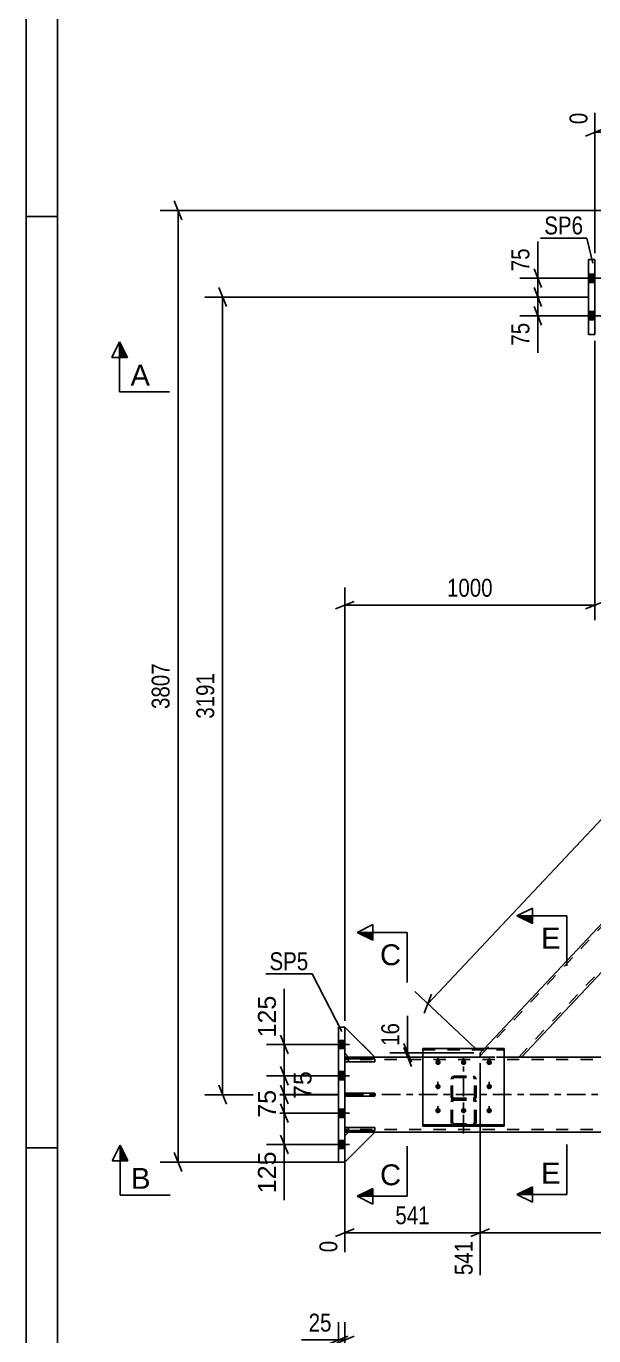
# Model space of a CAD drawing. Header units: millimetres. Extents: x -91 to 750, y -434 to 160.
# Drawn here: x -91 to -0.2, y -166.2 to 43.3 of the extents above; entities that cross this region are included whole.
import ezdxf

# ---------------------------------------------------------------- set-up
doc = ezdxf.new("R2010")
doc.units = ezdxf.units.MM
doc.linetypes.add('DXK_LINE_DOT2', pattern=[3.9198, 1.9599, -1.9599])
doc.linetypes.add('DXK_LINE_DOT3', pattern=[5.9187, 2.979, -0.9799, 0.9799, -0.9799])
doc.styles.add('Arial', font='ARIAL.TTF', dxfattribs={"height": 0.2})
doc.styles.add('Arial Narrow', font='ARIALN.TTF', dxfattribs={"height": 0.2})

# ---------------------------------------------------------------- blocks, each defined once
blk = doc.blocks.new('Unknown-761555327-1163')
at = {"color": 5, "linetype": 'Continuous'}
for p, q in [((-90.96, 159.88), (-90.96, -434.12)), ((-85.96, 154.88), (-85.96, -429.12)), ((-85.96, 12.88), (-90.96, 12.88)), ((-85.96, -136.12), (-90.96, -136.12))]:
    blk.add_line(p, q, dxfattribs=at)
blk = doc.blocks.new('Bolt-761555327-3869 - 3828')
at = {"linetype": 'Continuous'}
for points in [[(-25.1, -122.89), (-25.19, -122.88), (-25.28, -122.85), (-25.36, -122.81), (-25.43, -122.75), (-25.48, -122.68), (-25.52, -122.6), (-25.54, -122.52), (-25.54, -122.43), (-25.52, -122.34), (-25.48, -122.27), (-25.43, -122.2), (-25.36, -122.14), (-25.28, -122.09), (-25.19, -122.07), (-25.1, -122.06), (-25.01, -122.07), (-24.92, -122.09), (-24.84, -122.14), (-24.77, -122.2), (-24.72, -122.27), (-24.68, -122.34), (-24.66, -122.43), (-24.66, -122.52), (-24.68, -122.6), (-24.72, -122.68), (-24.77, -122.75), (-24.84, -122.81), (-24.92, -122.85), (-25.01, -122.88)], [(-21, -122.89), (-21.09, -122.88), (-21.18, -122.85), (-21.26, -122.81), (-21.33, -122.75), (-21.38, -122.68), (-21.42, -122.6), (-21.44, -122.52), (-21.44, -122.43), (-21.42, -122.34), (-21.38, -122.27), (-21.33, -122.2), (-21.26, -122.14), (-21.18, -122.09), (-21.09, -122.07), (-21, -122.06), (-20.91, -122.07), (-20.82, -122.09), (-20.74, -122.14), (-20.67, -122.2), (-20.62, -122.27), (-20.58, -122.34), (-20.56, -122.43), (-20.56, -122.52), (-20.58, -122.6), (-20.62, -122.68), (-20.67, -122.75), (-20.74, -122.81), (-20.82, -122.85), (-20.91, -122.88)], [(-16.9, -122.89), (-16.99, -122.88), (-17.08, -122.85), (-17.16, -122.81), (-17.23, -122.75), (-17.28, -122.68), (-17.32, -122.6), (-17.34, -122.52), (-17.34, -122.43), (-17.32, -122.34), (-17.28, -122.27), (-17.23, -122.2), (-17.16, -122.14), (-17.08, -122.09), (-16.99, -122.07), (-16.9, -122.06), (-16.81, -122.07), (-16.72, -122.09), (-16.64, -122.14), (-16.57, -122.2), (-16.52, -122.27), (-16.48, -122.34), (-16.46, -122.43), (-16.46, -122.52), (-16.48, -122.6), (-16.52, -122.68), (-16.57, -122.75), (-16.64, -122.81), (-16.72, -122.85), (-16.81, -122.88)], [(-25.1, -126.74), (-25.19, -126.73), (-25.28, -126.7), (-25.36, -126.66), (-25.43, -126.6), (-25.48, -126.53), (-25.52, -126.45), (-25.54, -126.37), (-25.54, -126.28), (-25.52, -126.2), (-25.48, -126.12), (-25.43, -126.05), (-25.36, -125.99), (-25.28, -125.95), (-25.19, -125.92), (-25.1, -125.91), (-25.01, -125.92), (-24.92, -125.95), (-24.84, -125.99), (-24.77, -126.05), (-24.72, -126.12), (-24.68, -126.2), (-24.66, -126.28), (-24.66, -126.37), (-24.68, -126.45), (-24.72, -126.53), (-24.77, -126.6), (-24.84, -126.66), (-24.92, -126.7), (-25.01, -126.73)], [(-16.9, -126.74), (-16.99, -126.73), (-17.08, -126.7), (-17.16, -126.66), (-17.23, -126.6), (-17.28, -126.53), (-17.32, -126.45), (-17.34, -126.37), (-17.34, -126.28), (-17.32, -126.2), (-17.28, -126.12), (-17.23, -126.05), (-17.16, -125.99), (-17.08, -125.95), (-16.99, -125.92), (-16.9, -125.91), (-16.81, -125.92), (-16.72, -125.95), (-16.64, -125.99), (-16.57, -126.05), (-16.52, -126.12), (-16.48, -126.2), (-16.46, -126.28), (-16.46, -126.37), (-16.48, -126.45), (-16.52, -126.53), (-16.57, -126.6), (-16.64, -126.66), (-16.72, -126.7), (-16.81, -126.73)], [(-25.1, -130.59), (-25.19, -130.58), (-25.28, -130.56), (-25.36, -130.51), (-25.43, -130.45), (-25.48, -130.38), (-25.52, -130.31), (-25.54, -130.22), (-25.54, -130.13), (-25.52, -130.05), (-25.48, -129.97), (-25.43, -129.9), (-25.36, -129.84), (-25.28, -129.8), (-25.19, -129.77), (-25.1, -129.76), (-25.01, -129.77), (-24.92, -129.8), (-24.84, -129.84), (-24.77, -129.9), (-24.72, -129.97), (-24.68, -130.05), (-24.66, -130.13), (-24.66, -130.22), (-24.68, -130.31), (-24.72, -130.38), (-24.77, -130.45), (-24.84, -130.51), (-24.92, -130.56), (-25.01, -130.58)], [(-21, -130.59), (-21.09, -130.58), (-21.18, -130.56), (-21.26, -130.51), (-21.33, -130.45), (-21.38, -130.38), (-21.42, -130.31), (-21.44, -130.22), (-21.44, -130.13), (-21.42, -130.05), (-21.38, -129.97), (-21.33, -129.9), (-21.26, -129.84), (-21.18, -129.8), (-21.09, -129.77), (-21, -129.76), (-20.91, -129.77), (-20.82, -129.8), (-20.74, -129.84), (-20.67, -129.9), (-20.62, -129.97), (-20.58, -130.05), (-20.56, -130.13), (-20.56, -130.22), (-20.58, -130.31), (-20.62, -130.38), (-20.67, -130.45), (-20.74, -130.51), (-20.82, -130.56), (-20.91, -130.58)], [(-16.9, -130.59), (-16.99, -130.58), (-17.08, -130.56), (-17.16, -130.51), (-17.23, -130.45), (-17.28, -130.38), (-17.32, -130.31), (-17.34, -130.22), (-17.34, -130.13), (-17.32, -130.05), (-17.28, -129.97), (-17.23, -129.9), (-17.16, -129.84), (-17.08, -129.8), (-16.99, -129.77), (-16.9, -129.76), (-16.81, -129.77), (-16.72, -129.8), (-16.64, -129.84), (-16.57, -129.9), (-16.52, -129.97), (-16.48, -130.05), (-16.46, -130.13), (-16.46, -130.22), (-16.48, -130.31), (-16.52, -130.38), (-16.57, -130.45), (-16.64, -130.51), (-16.72, -130.56), (-16.81, -130.58)]]:
    blk.add_hatch(color=1, dxfattribs=at).paths.add_polyline_path(points)
at = {"color": 1, "linetype": 'Continuous'}
for p, q in [((-25.1, -122.87), (-25.1, -121.73)), ((-21, -122.87), (-21, -121.73)), ((-16.9, -122.87), (-16.9, -121.73)), ((-25.1, -126.72), (-25.1, -125.59)), ((-16.9, -126.72), (-16.9, -125.59)), ((-25.1, -130.57), (-25.1, -129.44)), ((-21, -130.57), (-21, -129.44)), ((-16.9, -130.57), (-16.9, -129.44))]:
    blk.add_line(p, q, dxfattribs=at)
blk = doc.blocks.new('Bolt-761555327-4000 - 3828')
at = {"linetype": 'Continuous'}
for points in [[(-1, 3.66), (-1, 2.34), (0, 2.34), (0, 3.66)], [(-1, 3.66), (-1, 2.34), (0, 2.34), (0, 3.66)], [(-1, -2.34), (-1, -3.66), (0, -3.66), (0, -2.34)], [(-1, -2.34), (-1, -3.66), (0, -3.66), (0, -2.34)]]:
    blk.add_hatch(color=1, dxfattribs=at).paths.add_polyline_path(points)
at = {"color": 1, "linetype": 'Continuous'}
for p, q in [((-2.76, 3), (2, 3)), ((-2.76, 3), (2, 3)), ((-1, 3.66), (0, 3.66)), ((-1, 3.66), (0, 3.66)), ((-1, 2.34), (0, 2.34)), ((-1, 2.34), (0, 2.34)), ((-2.76, -3), (2, -3)), ((-2.76, -3), (2, -3)), ((-1, -2.34), (0, -2.34)), ((-1, -2.34), (0, -2.34)), ((-1, -3.66), (0, -3.66)), ((-1, -3.66), (0, -3.66))]:
    blk.add_line(p, q, dxfattribs=at)
blk = doc.blocks.new('Part-761555327-3872 - 3828')
at = {"color": 7, "linetype": 'DXK_LINE_DOT2'}
for p, q in [((-40, -121), (-40, -116.8)), ((-40, -116.8), (-35.2, -121.6)), ((-39.4, -121.6), (-40, -121)), ((-35.2, -121.6), (-39.4, -121.6))]:
    blk.add_line(p, q, dxfattribs=at)
blk = doc.blocks.new('Part-761555327-3875 - 3828')
at = {"color": 2, "linetype": 'Continuous'}
for p, q in [((-39.4, -133.63), (-40, -134.23)), ((-40, -138.43), (-35.2, -133.63)), ((-35.2, -133.63), (-39.4, -133.63)), ((-40, -138.4), (-40, -138.43))]:
    blk.add_line(p, q, dxfattribs=at)
at = {"color": 7, "linetype": 'DXK_LINE_DOT2'}
blk.add_line((-40, -138.43), (-40, -134.23), dxfattribs=at)
blk = doc.blocks.new('Part-761555327-3878 - 3828')
at = {"color": 7, "linetype": 'DXK_LINE_DOT2'}
for p, q in [((-39.4, -133.63), (-40, -134.23)), ((-40, -138.43), (-35.2, -133.63)), ((-35.2, -133.63), (-39.4, -133.63)), ((-40, -134.23), (-40, -138.43))]:
    blk.add_line(p, q, dxfattribs=at)
blk = doc.blocks.new('Part-761555327-4102 - 3828')
at = {"color": 7, "linetype": 'DXK_LINE_DOT2'}
for p, q in [((-18.36, -121.41), (90.17, -6)), ((-12.17, -121.6), (96.36, -6.19)), ((96.36, -6), (89.73, -6)), ((42.63, -63.8), (39, -67.65)), ((-18.36, -120.94), (-17.68, -120.22)), ((-18.36, -121.6), (-18.36, -120.94)), ((-18.36, -121.6), (-11.73, -121.6))]:
    blk.add_line(p, q, dxfattribs=at)
at = {"color": 2, "linetype": 'Continuous'}
for p, q in [((-17.68, -120.22), (89.73, -6)), ((96.36, -6.66), (96.36, -6)), ((96.36, -6.66), (42.63, -63.8)), ((-11.73, -121.6), (39, -67.65))]:
    blk.add_line(p, q, dxfattribs=at)
blk = doc.blocks.new('Part-761555327-3959 - 3828')
at = {"color": 7, "linetype": 'DXK_LINE_DOT2'}
for p, q in [((-35.2, -121.89), (-40, -121.89)), ((-40, -121.89), (-40, -122.37)), ((-40, -122.37), (-35.2, -122.37)), ((-39.4, -122.37), (-39.4, -121.89)), ((-35.2, -122.37), (-35.2, -121.89))]:
    blk.add_line(p, q, dxfattribs=at)
blk = doc.blocks.new('Part-761555327-3968 - 3828')
at = {"color": 2, "linetype": 'Continuous'}
for p, q in [((-40, -122.37), (-40, -121.89)), ((-40, -121.89), (-35.2, -121.89)), ((-35.2, -122.37), (-40, -122.37)), ((-35.2, -121.89), (-35.2, -122.37))]:
    blk.add_line(p, q, dxfattribs=at)
at = {"color": 7, "linetype": 'DXK_LINE_DOT2'}
blk.add_line((-39.4, -122.37), (-39.4, -121.89), dxfattribs=at)
blk = doc.blocks.new('Part-761555327-3971 - 3828')
at = {"color": 2, "linetype": 'Continuous'}
for p, q in [((-40, -127.87), (-40, -127.39)), ((-40, -127.39), (-35.2, -127.39)), ((-35.2, -127.39), (-35.2, -127.87)), ((-35.2, -127.87), (-40, -127.87))]:
    blk.add_line(p, q, dxfattribs=at)
at = {"color": 7, "linetype": 'DXK_LINE_DOT2'}
blk.add_line((-39.4, -127.87), (-39.4, -127.39), dxfattribs=at)
blk = doc.blocks.new('Part-761555327-3919 - 3828')
at = {"color": 2, "linetype": 'Continuous'}
for p, q in [((-40, -133.37), (-40, -132.89)), ((-40, -132.89), (-35.2, -132.89)), ((-35.2, -133.37), (-40, -133.37)), ((-35.2, -132.89), (-35.2, -133.37))]:
    blk.add_line(p, q, dxfattribs=at)
at = {"color": 7, "linetype": 'DXK_LINE_DOT2'}
blk.add_line((-39.4, -133.37), (-39.4, -132.89), dxfattribs=at)
blk = doc.blocks.new('Part-761555327-3922 - 3828')
at = {"color": 7, "linetype": 'DXK_LINE_DOT2'}
for p, q in [((-35.2, -132.89), (-40, -132.89)), ((-40, -132.89), (-40, -133.37)), ((-40, -133.37), (-35.2, -133.37)), ((-39.4, -133.37), (-39.4, -132.89)), ((-35.2, -133.37), (-35.2, -132.89))]:
    blk.add_line(p, q, dxfattribs=at)
blk = doc.blocks.new('Part-761555327-3930 - 3828')
at = {"color": 2, "linetype": 'Continuous'}
for p, q in [((-40, -121.6), (-39.4, -121.6)), ((-27.5, -121.6), (-35.2, -121.6)), ((212.51, -121.6), (-14.5, -121.6)), ((587.64, -133.6), (-40, -133.6))]:
    blk.add_line(p, q, dxfattribs=at)
at = {"color": 7, "linetype": 'DXK_LINE_DOT2'}
for p, q in [((-40, -133.6), (-40, -121.6)), ((587.64, -122), (-40, -122)), ((-35.2, -121.6), (-39.4, -121.6)), ((587.64, -121.6), (-27.5, -121.6)), ((-27.5, -121.6), (-14.5, -121.6)), ((587.64, -133.2), (-40, -133.2))]:
    blk.add_line(p, q, dxfattribs=at)
at = {"color": 7, "linetype": 'DXK_LINE_DOT3'}
blk.add_line((-40, -127.6), (587.64, -127.6), dxfattribs=at)
blk = doc.blocks.new('Bolt-761555327-4001 - 3828')
at = {"linetype": 'Continuous'}
for points in [[(-41, -118.94), (-41, -120.26), (-40, -120.26), (-40, -118.94)], [(-41, -118.94), (-41, -120.26), (-40, -120.26), (-40, -118.94)], [(-41, -118.94), (-41, -120.26), (-40, -120.26), (-40, -118.94)], [(-41, -123.94), (-41, -125.26), (-40, -125.26), (-40, -123.94)], [(-41, -123.94), (-41, -125.26), (-40, -125.26), (-40, -123.94)], [(-41, -129.94), (-41, -131.26), (-40, -131.26), (-40, -129.94)], [(-41, -129.94), (-41, -131.26), (-40, -131.26), (-40, -129.94)], [(-41, -134.94), (-41, -136.26), (-40, -136.26), (-40, -134.94)], [(-41, -134.94), (-41, -136.26), (-40, -136.26), (-40, -134.94)], [(-41, -134.94), (-41, -136.26), (-40, -136.26), (-40, -134.94)]]:
    blk.add_hatch(color=1, dxfattribs=at).paths.add_polyline_path(points)
at = {"color": 1, "linetype": 'Continuous'}
for p, q in [((-40, -118.94), (-41, -118.94)), ((-40, -118.94), (-41, -118.94)), ((-40, -118.94), (-41, -118.94)), ((-39.24, -119.6), (-44, -119.6)), ((-39.24, -119.6), (-44, -119.6)), ((-39.24, -119.6), (-44, -119.6)), ((-40, -120.26), (-41, -120.26)), ((-40, -120.26), (-41, -120.26)), ((-40, -120.26), (-41, -120.26)), ((-39.24, -124.6), (-44, -124.6)), ((-39.24, -124.6), (-44, -124.6)), ((-40, -123.94), (-41, -123.94)), ((-40, -123.94), (-41, -123.94)), ((-40, -125.26), (-41, -125.26)), ((-40, -125.26), (-41, -125.26)), ((-39.24, -130.6), (-44, -130.6)), ((-39.24, -130.6), (-44, -130.6)), ((-40, -129.94), (-41, -129.94)), ((-40, -129.94), (-41, -129.94)), ((-40, -131.26), (-41, -131.26)), ((-40, -131.26), (-41, -131.26)), ((-39.24, -135.6), (-44, -135.6)), ((-39.24, -135.6), (-44, -135.6)), ((-39.24, -135.6), (-44, -135.6)), ((-40, -134.94), (-41, -134.94)), ((-40, -134.94), (-41, -134.94)), ((-40, -134.94), (-41, -134.94)), ((-40, -136.26), (-41, -136.26)), ((-40, -136.26), (-41, -136.26)), ((-40, -136.26), (-41, -136.26))]:
    blk.add_line(p, q, dxfattribs=at)
blk = doc.blocks.new('Part-761555327-3962 - 3828')
at = {"color": 7, "linetype": 'DXK_LINE_DOT2'}
for p, q in [((-35.2, -127.39), (-40, -127.39)), ((-40, -127.39), (-40, -127.87)), ((-39.4, -127.87), (-39.4, -127.39)), ((-35.2, -127.87), (-35.2, -127.39)), ((-40, -127.87), (-35.2, -127.87))]:
    blk.add_line(p, q, dxfattribs=at)
blk = doc.blocks.new('Part-761555327-3974 - 3828')
at = {"color": 2, "linetype": 'Continuous'}
for p, q in [((-40, -116.8), (-35.2, -121.6)), ((-39.4, -121.6), (-40, -121)), ((-35.2, -121.6), (-39.4, -121.6))]:
    blk.add_line(p, q, dxfattribs=at)
at = {"color": 7, "linetype": 'DXK_LINE_DOT2'}
blk.add_line((-40, -121), (-40, -116.8), dxfattribs=at)
blk = doc.blocks.new('Part-761555327-4007 - 3828')
at = {"color": 2, "linetype": 'Continuous'}
for p, q in [((-27.5, -120.22), (-14.5, -120.22)), ((-27.5, -132.65), (-27.5, -120.22)), ((-14.5, -132.65), (-14.5, -120.22)), ((-27.5, -132.43), (-14.5, -132.43)), ((-14.5, -132.65), (-27.5, -132.65))]:
    blk.add_line(p, q, dxfattribs=at)
at = {"color": 7, "linetype": 'DXK_LINE_DOT2'}
blk.add_line((-27.5, -120.44), (-14.5, -120.44), dxfattribs=at)
blk = doc.blocks.new('Part-761555327-4040 - 3828')
at = {"color": 2, "linetype": 'Continuous'}
for p, q in [((-1, -6), (-1, 6)), ((0, 6), (-1, 6)), ((0, -6), (0, 6)), ((0, -6), (-1, -6))]:
    blk.add_line(p, q, dxfattribs=at)
blk = doc.blocks.new('Part-761555327-4045 - 3828')
at = {"color": 2, "linetype": 'Continuous'}
for p, q in [((-41, -138.4), (-41, -116.8)), ((-40, -116.8), (-41, -116.8)), ((-40, -138.4), (-40, -116.8)), ((-41, -138.4), (-40, -138.4))]:
    blk.add_line(p, q, dxfattribs=at)
blk = doc.blocks.new('Part-761555327-4068 - 3828')
at = {"color": 7, "linetype": 'DXK_LINE_DOT3'}
blk.add_line((-21, -133.82), (-21, -123.12), dxfattribs=at)
at = {"color": 7, "linetype": 'DXK_LINE_DOT2'}
for p, q in [((-22.96, -124.94), (-23, -125.12)), ((-23, -132.02), (-23, -125.12)), ((-22.86, -124.8), (-22.96, -124.94)), ((-22.7, -124.7), (-22.86, -124.8)), ((-22.76, -125.12), (-22.74, -125.03)), ((-22.76, -132.02), (-22.76, -125.12)), ((-22.74, -125.03), (-22.69, -124.96)), ((-22.52, -124.66), (-22.7, -124.7)), ((-22.69, -124.96), (-22.61, -124.91)), ((-22.61, -124.91), (-22.52, -124.89)), ((-22.52, -124.66), (-19.48, -124.66)), ((-22.52, -124.89), (-19.48, -124.89)), ((-19.3, -124.7), (-19.48, -124.66)), ((-19.48, -124.89), (-19.39, -124.91)), ((-19.39, -124.91), (-19.31, -124.96)), ((-19.31, -124.96), (-19.26, -125.03)), ((-19.14, -124.8), (-19.3, -124.7)), ((-19.26, -125.03), (-19.24, -125.12)), ((-19.24, -132.02), (-19.24, -125.12)), ((-19.04, -124.94), (-19.14, -124.8)), ((-19, -125.12), (-19.04, -124.94)), ((-19, -132.02), (-19, -125.12)), ((-23, -127.97), (-22.96, -128.15)), ((-23, -128.78), (-22.96, -128.59)), ((-22.96, -128.15), (-22.86, -128.29)), ((-22.86, -128.29), (-22.7, -128.39)), ((-22.74, -128.06), (-22.76, -127.97)), ((-22.74, -128.68), (-22.76, -128.78)), ((-22.69, -128.13), (-22.74, -128.06)), ((-22.69, -128.6), (-22.74, -128.68)), ((-22.7, -128.31), (-22.52, -128.27)), ((-22.7, -128.39), (-22.52, -128.42)), ((-22.61, -128.18), (-22.69, -128.13)), ((-22.61, -128.55), (-22.69, -128.6)), ((-22.52, -128.2), (-22.61, -128.18)), ((-22.52, -128.53), (-22.61, -128.55)), ((-22.52, -128.2), (-19.48, -128.2)), ((-22.52, -128.27), (-19.48, -128.27)), ((-22.52, -128.42), (-19.48, -128.42)), ((-22.52, -128.53), (-19.48, -128.53)), ((-19.39, -128.18), (-19.48, -128.2)), ((-19.48, -128.27), (-19.3, -128.31)), ((-19.48, -128.42), (-19.3, -128.39)), ((-19.39, -128.55), (-19.48, -128.53)), ((-19.31, -128.13), (-19.39, -128.18)), ((-19.31, -128.6), (-19.39, -128.55)), ((-19.26, -128.06), (-19.31, -128.13)), ((-19.26, -128.68), (-19.31, -128.6)), ((-19.3, -128.39), (-19.14, -128.29)), ((-19.24, -127.97), (-19.26, -128.06)), ((-19.24, -128.78), (-19.26, -128.68)), ((-19.14, -128.29), (-19.04, -128.15)), ((-19.04, -128.15), (-19, -127.97)), ((-19.04, -128.59), (-19, -128.78)), ((-22.96, -132.21), (-23, -132.02)), ((-22.76, -132.02), (-22.74, -132.11)), ((-22.74, -132.11), (-22.69, -132.2)), ((-22.52, -132.53), (-22.7, -132.49)), ((-22.69, -132.2), (-22.61, -132.25)), ((-22.61, -132.25), (-22.52, -132.27)), ((-22.52, -132.27), (-19.48, -132.27)), ((-22.52, -132.53), (-19.48, -132.53)), ((-19.48, -132.27), (-19.39, -132.25)), ((-19.3, -132.49), (-19.48, -132.53)), ((-19.39, -132.25), (-19.31, -132.2)), ((-19.31, -132.2), (-19.26, -132.11)), ((-19.26, -132.11), (-19.24, -132.02)), ((-19, -132.02), (-19.04, -132.21))]:
    blk.add_line(p, q, dxfattribs=at)
for centre, start, end in [((-22.5, -128.76), 114.32, 159.2417), ((-19.5, -128.76), 20.7583, 65.68), ((-22.5, -132.04), 200.7583, 245.68), ((-19.5, -132.04), 294.32, 339.2417)]:
    blk.add_arc(centre, 0.496, start, end, dxfattribs=at)
blk = doc.blocks.new('StraightDimension-761555327-4695 - 3828')
at = {"color": 7, "linetype": 'Continuous'}
for p, q in [((89.73, -5), (89.73, 34.97)), ((0, 7), (0, 29.49)), ((1.5, 26.96), (-1.5, 25.76)), ((0, 26.36), (89.73, 26.36)), ((88.23, 25.76), (91.23, 26.96))]:
    blk.add_line(p, q, dxfattribs=at)
at = {"color": 0, "linetype": 'Continuous'}
for points in [[(89.13, 35.57), (84.93, 35.57), (84.93, 27.06), (89.13, 27.06)], [(-0.6, 30.09), (-4.8, 30.09), (-4.8, 27.06), (-0.6, 27.06)]]:
    blk.add_wipeout(points, dxfattribs=at)
at = {"color": 0}
blk.add_wipeout([(49.12, 27.11), (49.12, 31.31), (40.61, 31.31), (40.61, 27.11)], dxfattribs=at)
at = {"color": 3, "linetype": 'Continuous', "style": 'Arial Narrow'}
for s, height, p in [('2243', 2.863, (88.53, 27.66)), ('0', 2.86, (-1.2, 27.66))]:
    blk.add_text(s, height=height, rotation=90.0002, dxfattribs=at).set_placement(p)
at = {"color": 3, "style": 'Arial Narrow'}
blk.add_text('2243', height=2.863, dxfattribs=at).set_placement((41.21, 27.71))
blk = doc.blocks.new('StraightDimension-761555327-20098 - 3828')
at = {"color": 7, "linetype": 'Continuous'}
for p, q in [((-50.28, -129.1), (-49.08, -132.1)), ((-42, -130.6), (-52.53, -130.6)), ((-49.68, -135.6), (-49.68, -130.6)), ((-49.08, -137.1), (-50.28, -134.1)), ((-42, -135.6), (-52.53, -135.6))]:
    blk.add_line(p, q, dxfattribs=at)
at = {"color": 0}
blk.add_wipeout([(-50.43, -136.12), (-54.63, -136.12), (-54.63, -144), (-50.43, -144)], dxfattribs=at)
at = {"color": 7, "linetype": 'Continuous'}
blk.add_line((-49.68, -135.6), (-49.68, -144.52), dxfattribs=at)
blk.add_line((-49.68, -135.6), (-49.68, -144.52), dxfattribs=at)
at = {"color": 3, "style": 'Arial'}
blk.add_text('125', height=2.865, rotation=90.0002, dxfattribs=at).set_placement((-51.03, -143.4))
blk = doc.blocks.new('StraightDimension-761555327-20096 - 3828')
at = {"color": 7, "linetype": 'Continuous'}
for p, q in [((-50.28, -123.1), (-49.08, -126.1)), ((-42, -124.6), (-52.08, -124.6)), ((-49.68, -127.6), (-49.68, -124.6)), ((-41, -127.6), (-52.08, -127.6)), ((-49.08, -129.1), (-50.28, -126.1))]:
    blk.add_line(p, q, dxfattribs=at)
at = {"color": 0}
blk.add_wipeout([(-44.73, -123.28), (-48.93, -123.28), (-48.93, -128.92), (-44.73, -128.92)], dxfattribs=at)
at = {"color": 3, "style": 'Arial'}
blk.add_text('75', height=2.865, rotation=90.0002, dxfattribs=at).set_placement((-45.33, -128.32))
blk = doc.blocks.new('StraightDimension-761555327-4211 - 3828')
at = {"color": 7, "linetype": 'Continuous'}
for p, q in [((0, -7), (0, -51.7)), ((-40, -115.8), (-40, -46.45)), ((-38.5, -48.7), (-41.5, -49.9)), ((-40, -49.3), (0, -49.3)), ((-1.5, -49.9), (1.5, -48.7))]:
    blk.add_line(p, q, dxfattribs=at)
at = {"color": 0}
blk.add_wipeout([(-15.74, -48.55), (-15.74, -44.35), (-24.26, -44.35), (-24.26, -48.55)], dxfattribs=at)
at = {"color": 3, "style": 'Arial Narrow'}
blk.add_text('1000', height=2.863, dxfattribs=at).set_placement((-23.66, -47.95))
blk = doc.blocks.new('StraightDimension-761555327-4224 - 3828')
at = {"color": 7, "linetype": 'Continuous'}
for p, q in [((-1, 0), (-62.39, 0)), ((-58.94, -1.5), (-60.14, 1.5)), ((-59.54, -127.63), (-59.54, 0)), ((-41, -127.63), (-62.39, -127.63)), ((-60.14, -126.13), (-58.94, -129.13))]:
    blk.add_line(p, q, dxfattribs=at)
at = {"color": 0}
blk.add_wipeout([(-60.29, -59.56), (-64.49, -59.56), (-64.49, -68.07), (-60.29, -68.07)], dxfattribs=at)
at = {"color": 3, "style": 'Arial Narrow'}
blk.add_text('3191', height=2.863, rotation=90.0002, dxfattribs=at).set_placement((-60.89, -67.47))
blk = doc.blocks.new('StraightDimension-761555327-20097 - 3828')
at = {"color": 7, "linetype": 'Continuous'}
for p, q in [((-41, -127.6), (-52.53, -127.6)), ((-50.28, -126.1), (-49.08, -129.1)), ((-49.68, -130.6), (-49.68, -127.6)), ((-49.08, -132.1), (-50.28, -129.1)), ((-42, -130.6), (-52.53, -130.6))]:
    blk.add_line(p, q, dxfattribs=at)
at = {"color": 0}
blk.add_wipeout([(-50.43, -126.28), (-54.63, -126.28), (-54.63, -131.92), (-50.43, -131.92)], dxfattribs=at)
at = {"color": 3, "style": 'Arial'}
blk.add_text('75', height=2.865, rotation=90.0002, dxfattribs=at).set_placement((-51.03, -131.32))
blk = doc.blocks.new('StraightDimension-761555327-4194 - 3828')
at = {"color": 7, "linetype": 'Continuous'}
for p, q in [((-2, 0), (-11.98, 0)), ((-9.73, 1.5), (-8.53, -1.5)), ((-9.13, -3), (-9.13, 0)), ((-8.53, -4.5), (-9.73, -1.5)), ((-2, -3), (-11.98, -3))]:
    blk.add_line(p, q, dxfattribs=at)
at = {"color": 0}
blk.add_wipeout([(-9.88, -3.53), (-14.08, -3.53), (-14.08, -8.38), (-9.88, -8.38)], dxfattribs=at)
at = {"color": 7, "linetype": 'Continuous'}
blk.add_line((-9.13, -3), (-9.13, -8.91), dxfattribs=at)
blk.add_line((-9.13, -3), (-9.13, -8.91), dxfattribs=at)
at = {"color": 3, "style": 'Arial Narrow'}
blk.add_text('75', height=2.863, rotation=90.0002, dxfattribs=at).set_placement((-10.48, -7.78))
blk = doc.blocks.new('StraightDimension-761555327-4202 - 3828')
at = {"color": 7, "linetype": 'Continuous'}
for p, q in [((-9.73, 4.5), (-8.53, 1.5)), ((-2, 3), (-11.98, 3)), ((-9.13, 0), (-9.13, 3)), ((-2, 0), (-11.98, 0)), ((-8.53, -1.5), (-9.73, 1.5))]:
    blk.add_line(p, q, dxfattribs=at)
at = {"color": 0}
blk.add_wipeout([(-9.88, 8.38), (-14.08, 8.38), (-14.08, 3.52), (-9.88, 3.52)], dxfattribs=at)
at = {"color": 7, "linetype": 'Continuous'}
blk.add_line((-9.13, 3), (-9.13, 8.91), dxfattribs=at)
blk.add_line((-9.13, 3), (-9.13, 8.91), dxfattribs=at)
at = {"color": 3, "style": 'Arial Narrow'}
blk.add_text('75', height=2.863, rotation=90.0002, dxfattribs=at).set_placement((-10.48, 4.13))
blk = doc.blocks.new('StraightDimension-761555327-4281 - 3828')
at = {"color": 7, "linetype": 'Continuous'}
for p, q in [((-66.08, 12.37), (-67.28, 15.37)), ((212.51, 13.87), (-69.53, 13.87)), ((-66.68, -138.4), (-66.68, 13.87)), ((-67.28, -136.9), (-66.08, -139.9)), ((-41, -138.4), (-69.53, -138.4))]:
    blk.add_line(p, q, dxfattribs=at)
at = {"color": 0}
blk.add_wipeout([(-67.43, -58.01), (-71.63, -58.01), (-71.63, -66.52), (-67.43, -66.52)], dxfattribs=at)
at = {"color": 3, "style": 'Arial Narrow'}
blk.add_text('3807', height=2.863, rotation=90.0002, dxfattribs=at).set_placement((-68.03, -65.92))
blk = doc.blocks.new('StraightDimension-761555327-4290 - 3828')
at = {"color": 7, "linetype": 'Continuous'}
for p, q in [((-30.55, -119.44), (-29.35, -122.44)), ((-19.36, -120.94), (-32.8, -120.94)), ((-29.35, -123.1), (-30.55, -120.1)), ((-29.95, -121.6), (-29.95, -120.94)), ((-19.36, -121.6), (-32.8, -121.6))]:
    blk.add_line(p, q, dxfattribs=at)
at = {"color": 0}
blk.add_wipeout([(-30.7, -115.56), (-34.9, -115.56), (-34.9, -120.42), (-30.7, -120.42)], dxfattribs=at)
at = {"color": 7, "linetype": 'Continuous'}
blk.add_line((-29.95, -120.94), (-29.95, -115.03), dxfattribs=at)
blk.add_line((-29.95, -120.94), (-29.95, -115.03), dxfattribs=at)
at = {"color": 3, "style": 'Arial Narrow'}
blk.add_text('16', height=2.863, rotation=90.0002, dxfattribs=at).set_placement((-31.3, -119.82))
blk = doc.blocks.new('StraightDimension-761555327-4524 - 3828')
at = {"color": 7, "linetype": 'Continuous'}
for p, q in [((-18.36, -122.6), (-18.36, -156.5)), ((89.73, -122.6), (89.73, -158.33)), ((-16.86, -149.11), (-19.86, -150.31)), ((-18.36, -149.71), (89.73, -149.71)), ((88.23, -150.31), (91.23, -149.11))]:
    blk.add_line(p, q, dxfattribs=at)
at = {"color": 0}
blk.add_wipeout([(39.94, -148.96), (39.94, -144.76), (31.43, -144.76), (31.43, -148.96)], dxfattribs=at)
at = {"color": 0, "linetype": 'Continuous'}
blk.add_wipeout([(89.13, -150.41), (84.93, -150.41), (84.93, -158.93), (89.13, -158.93)], dxfattribs=at)
at = {"color": 3, "style": 'Arial Narrow'}
blk.add_text('2702', height=2.863, dxfattribs=at).set_placement((32.03, -148.36))
at = {"color": 3, "linetype": 'Continuous', "style": 'Arial Narrow'}
blk.add_text('3243', height=2.863, rotation=90.0002, dxfattribs=at).set_placement((88.53, -158.33))
blk = doc.blocks.new('StraightDimension-761555327-4545 - 3828')
at = {"color": 7, "linetype": 'Continuous'}
for p, q in [((-18.36, -122.6), (-18.36, -156.5)), ((-40, -134.6), (-40, -152.84)), ((-38.5, -149.11), (-41.5, -150.31)), ((-40, -149.71), (-18.36, -149.71)), ((-19.86, -150.31), (-16.86, -149.11))]:
    blk.add_line(p, q, dxfattribs=at)
at = {"color": 0}
blk.add_wipeout([(-25.84, -148.96), (-25.84, -144.76), (-32.52, -144.76), (-32.52, -148.96)], dxfattribs=at)
at = {"color": 0, "linetype": 'Continuous'}
for points in [[(-40.6, -150.41), (-44.8, -150.41), (-44.8, -153.44), (-40.6, -153.44)], [(-18.96, -150.41), (-23.16, -150.41), (-23.16, -157.1), (-18.96, -157.1)]]:
    blk.add_wipeout(points, dxfattribs=at)
at = {"color": 3, "style": 'Arial Narrow'}
blk.add_text('541', height=2.863, dxfattribs=at).set_placement((-31.92, -148.36))
at = {"color": 3, "linetype": 'Continuous', "style": 'Arial Narrow'}
for s, height, p in [('0', 2.86, (-41.2, -152.84)), ('541', 2.863, (-19.56, -156.5))]:
    blk.add_text(s, height=height, rotation=90.0002, dxfattribs=at).set_placement(p)
blk = doc.blocks.new('StraightDimension-761555327-4818 - 3828')
at = {"color": 7, "linetype": 'Continuous'}
for p, q in [((89.01, -5.31), (79.29, 3.82)), ((80.77, 0.37), (81.95, 3.38)), ((-26.73, -113.07), (81.36, 1.87)), ((-19.09, -120.26), (-28.81, -111.12)), ((-26.14, -111.56), (-27.32, -114.57))]:
    blk.add_line(p, q, dxfattribs=at)
at = {"color": 0}
blk.add_wipeout([(30.23, -51.41), (27.17, -48.53), (20.25, -55.88), (23.31, -58.76)], dxfattribs=at)
at = {"color": 3, "style": 'Arial'}
blk.add_text('3945', height=2.865, rotation=46.7591, dxfattribs=at).set_placement((23.29, -57.91))
blk = doc.blocks.new('StraightDimension-761555327-20095 - 3828')
at = {"color": 7, "linetype": 'Continuous'}
for p, q in [((-50.28, -118.1), (-49.08, -121.1)), ((-42, -119.6), (-52.53, -119.6)), ((-49.68, -124.6), (-49.68, -119.6)), ((-49.08, -126.1), (-50.28, -123.1)), ((-42, -124.6), (-52.53, -124.6))]:
    blk.add_line(p, q, dxfattribs=at)
at = {"color": 0}
blk.add_wipeout([(-50.43, -111.2), (-54.63, -111.2), (-54.63, -119.07), (-50.43, -119.07)], dxfattribs=at)
at = {"color": 7, "linetype": 'Continuous'}
blk.add_line((-49.68, -119.6), (-49.68, -110.68), dxfattribs=at)
blk.add_line((-49.68, -119.6), (-49.68, -110.68), dxfattribs=at)
at = {"color": 3, "style": 'Arial'}
blk.add_text('125', height=2.865, rotation=90.0002, dxfattribs=at).set_placement((-51.03, -118.47))
blk = doc.blocks.new('StraightDimension-761555327-1735 - 1403')
at = {"color": 7, "linetype": 'Continuous'}
for p, q in [((-41, -197.92), (-41, -164.03)), ((-40, -197.92), (-40, -164.03)), ((-42.5, -167.48), (-39.5, -166.28)), ((-38.5, -166.28), (-41.5, -167.48)), ((-41, -166.88), (-40, -166.88))]:
    blk.add_line(p, q, dxfattribs=at)
at = {"color": 0}
blk.add_wipeout([(-41.52, -166.13), (-41.52, -161.93), (-46.38, -161.93), (-46.38, -166.13)], dxfattribs=at)
at = {"color": 7, "linetype": 'Continuous'}
blk.add_line((-41, -166.88), (-46.91, -166.88), dxfattribs=at)
blk.add_line((-41, -166.88), (-46.91, -166.88), dxfattribs=at)
at = {"color": 3, "style": 'Arial Narrow'}
blk.add_text('25', height=2.863, dxfattribs=at).set_placement((-45.78, -165.53))
blk = doc.blocks.new('StraightDimension-761555327-1752 - 1403')
at = {"color": 7, "linetype": 'Continuous'}
blk.add_line((-40, -197.92), (-40, -164.03), dxfattribs=at)
blk = doc.blocks.new('SectionMark-761555327-5044 - 3828')
at = {"linetype": 'Continuous'}
for points in [[(-10, -99.01), (-10, -100.26), (-12.5, -99.01)], [(-10, -142.35), (-10, -143.6), (-12.5, -143.6)]]:
    blk.add_hatch(color=6, dxfattribs=at).paths.add_polyline_path(points)
at = {"color": 6, "linetype": 'Continuous'}
for p, q in [((-12.5, -99.01), (-10, -97.76)), ((-10, -100.26), (-10, -97.76)), ((-4.5, -99.01), (-12.5, -99.01)), ((-12.5, -99.01), (-10, -100.26)), ((-12.5, -143.6), (-10, -142.35)), ((-10, -142.35), (-10, -144.85)), ((-4.5, -143.6), (-12.5, -143.6)), ((-10, -144.85), (-12.5, -143.6))]:
    blk.add_line(p, q, dxfattribs=at)
at = {"color": 0, "linetype": 'Continuous'}
for points in [[(-5.5, -104.26), (-5.5, -100.76), (-8.61, -100.76), (-8.61, -104.26)], [(-5.5, -141.85), (-5.5, -138.35), (-8.61, -138.35), (-8.61, -141.85)]]:
    blk.add_wipeout(points, dxfattribs=at)
at = {"color": 6, "linetype": 'Continuous'}
for p, q in [((-4.5, -99.01), (-4.5, -107.01)), ((-4.5, -143.6), (-4.5, -135.6))]:
    blk.add_line(p, q, dxfattribs=at)
at = {"color": 3, "linetype": 'Continuous', "style": 'Arial'}
for p in [(-8.61, -104.26), (-8.61, -141.85)]:
    blk.add_text('E', height=3.34, dxfattribs=at).set_placement(p)
blk = doc.blocks.new('Mark-761555327-4036 - 3828')
at = {"color": 0}
blk.add_wipeout([(-1.88, 10.02), (-1.88, 13.02), (-8.1, 13.02), (-8.1, 10.02)], dxfattribs=at)
blk.add_wipeout([(-1.88, 10.02), (-1.88, 13.02), (-8.1, 13.02), (-8.1, 10.02)], dxfattribs=at)
at = {"color": 30, "linetype": 'Continuous'}
for p in [(-8.7, 9.42), (-0.35, 5.42)]:
    blk.add_line(p, (-1.28, 9.42), dxfattribs=at)
at = {"color": 3, "style": 'Arial Narrow'}
blk.add_text('SP6', height=2.863, dxfattribs=at).set_placement((-8.1, 10.02))
blk = doc.blocks.new('Mark-761555327-4041 - 3828')
at = {"color": 0}
blk.add_wipeout([(-45.84, -107.71), (-45.84, -104.71), (-52.05, -104.71), (-52.05, -107.71)], dxfattribs=at)
blk.add_wipeout([(-45.84, -107.71), (-45.84, -104.71), (-52.05, -104.71), (-52.05, -107.71)], dxfattribs=at)
at = {"color": 30, "linetype": 'Continuous'}
for p in [(-52.65, -108.31), (-40.5, -117.52)]:
    blk.add_line(p, (-45.24, -108.31), dxfattribs=at)
at = {"color": 3, "style": 'Arial Narrow'}
blk.add_text('SP5', height=2.863, dxfattribs=at).set_placement((-52.05, -107.71))
blk = doc.blocks.new('SectionMark-761555327-5018 - 3828')
at = {"color": 6, "linetype": 'Continuous'}
for p in [(-77.28, -9.67), (-76.04, -15.18)]:
    blk.add_line(p, (-76.03, -7.18), dxfattribs=at)
at = {"color": 0, "linetype": 'Continuous'}
blk.add_wipeout([(-71.17, -14.18), (-71.17, -10.68), (-74.28, -10.68), (-74.28, -14.18)], dxfattribs=at)
at = {"linetype": 'Continuous'}
blk.add_hatch(color=6, dxfattribs=at).paths.add_polyline_path([(-74.78, -9.68), (-76.03, -9.68), (-76.03, -7.18)])
at = {"color": 6, "linetype": 'Continuous'}
for p, q in [((-76.03, -7.18), (-74.78, -9.68)), ((-74.78, -9.68), (-77.28, -9.67)), ((-76.04, -15.18), (-68.04, -15.18))]:
    blk.add_line(p, q, dxfattribs=at)
at = {"color": 3, "linetype": 'Continuous', "style": 'Arial'}
blk.add_text('A', height=3.34, rotation=-0.063, dxfattribs=at).set_placement((-74.28, -14.18))
blk = doc.blocks.new('SectionMark-761555327-5016 - 3828')
at = {"color": 6, "linetype": 'Continuous'}
for p in [(-77.19, -138.19), (-75.94, -143.69)]:
    blk.add_line(p, (-75.94, -135.69), dxfattribs=at)
at = {"color": 0, "linetype": 'Continuous'}
blk.add_wipeout([(-71.08, -142.69), (-71.08, -139.19), (-74.19, -139.19), (-74.19, -142.69)], dxfattribs=at)
at = {"linetype": 'Continuous'}
blk.add_hatch(color=6, dxfattribs=at).paths.add_polyline_path([(-74.69, -138.19), (-75.94, -138.19), (-75.94, -135.69)])
at = {"color": 6, "linetype": 'Continuous'}
for p, q in [((-75.94, -135.69), (-74.69, -138.19)), ((-74.69, -138.19), (-77.19, -138.19)), ((-75.94, -143.69), (-67.94, -143.69))]:
    blk.add_line(p, q, dxfattribs=at)
at = {"color": 3, "linetype": 'Continuous', "style": 'Arial'}
blk.add_text('B', height=3.34, dxfattribs=at).set_placement((-74.19, -142.69))
blk = doc.blocks.new('SectionMark-761555327-5046 - 3828')
at = {"linetype": 'Continuous'}
for points in [[(-35.5, -101.66), (-35.5, -102.91), (-38, -101.66)], [(-35.5, -142.62), (-35.5, -143.87), (-38, -143.87)]]:
    blk.add_hatch(color=6, dxfattribs=at).paths.add_polyline_path(points)
at = {"color": 6, "linetype": 'Continuous'}
for p, q in [((-38, -101.66), (-35.5, -100.41)), ((-35.5, -102.91), (-35.5, -100.41)), ((-30, -101.66), (-38, -101.66)), ((-38, -101.66), (-35.5, -102.91)), ((-38, -143.87), (-35.5, -142.62)), ((-30, -143.87), (-38, -143.87)), ((-35.5, -145.12), (-38, -143.87)), ((-35.5, -142.62), (-35.5, -145.12))]:
    blk.add_line(p, q, dxfattribs=at)
at = {"color": 0, "linetype": 'Continuous'}
for points in [[(-31, -106.91), (-31, -103.41), (-34.37, -103.41), (-34.37, -106.91)], [(-31, -142.12), (-31, -138.62), (-34.37, -138.62), (-34.37, -142.12)]]:
    blk.add_wipeout(points, dxfattribs=at)
at = {"color": 6, "linetype": 'Continuous'}
for p, q in [((-30, -101.66), (-30, -109.66)), ((-30, -143.87), (-30, -135.87))]:
    blk.add_line(p, q, dxfattribs=at)
at = {"color": 3, "linetype": 'Continuous', "style": 'Arial'}
for p in [(-34.37, -106.91), (-34.37, -142.12)]:
    blk.add_text('C', height=3.34, dxfattribs=at).set_placement(p)

msp = doc.modelspace()

# ---------------------------------------------------------------- block references
for name in ['Unknown-761555327-1163', 'Part-761555327-4040 - 3828', 'Bolt-761555327-4000 - 3828', 'Part-761555327-4102 - 3828', 'Part-761555327-4045 - 3828', 'Part-761555327-3872 - 3828', 'Part-761555327-3974 - 3828', 'Bolt-761555327-4001 - 3828', 'Part-761555327-4007 - 3828', 'Part-761555327-3930 - 3828', 'Part-761555327-3959 - 3828', 'Part-761555327-3968 - 3828', 'Bolt-761555327-3869 - 3828', 'Part-761555327-4068 - 3828', 'Part-761555327-3971 - 3828', 'Part-761555327-3962 - 3828', 'Part-761555327-3919 - 3828', 'Part-761555327-3922 - 3828', 'Part-761555327-3875 - 3828', 'Part-761555327-3878 - 3828']:
    msp.add_blockref(name, (0, 0))

# ---------------------------------------------------------------- next in the draw order: block references
for name in ['StraightDimension-761555327-4695 - 3828', 'StraightDimension-761555327-4211 - 3828', 'StraightDimension-761555327-20098 - 3828', 'StraightDimension-761555327-1735 - 1403']:
    msp.add_blockref(name, (0, 0))

# ---------------------------------------------------------------- next in the draw order: block references
for name in ['StraightDimension-761555327-20096 - 3828', 'StraightDimension-761555327-1752 - 1403']:
    msp.add_blockref(name, (0, 0))

# ---------------------------------------------------------------- next in the draw order: block references
msp.add_blockref('StraightDimension-761555327-4224 - 3828', (0, 0))

# ---------------------------------------------------------------- next in the draw order: block references
for name in ['StraightDimension-761555327-4194 - 3828', 'StraightDimension-761555327-20097 - 3828']:
    msp.add_blockref(name, (0, 0))

# ---------------------------------------------------------------- next in the draw order: block references
msp.add_blockref('StraightDimension-761555327-4202 - 3828', (0, 0))

# ---------------------------------------------------------------- next in the draw order: block references
msp.add_blockref('StraightDimension-761555327-4281 - 3828', (0, 0))

# ---------------------------------------------------------------- next in the draw order: block references
for name in ['Mark-761555327-4036 - 3828', 'StraightDimension-761555327-4290 - 3828']:
    msp.add_blockref(name, (0, 0))

# ---------------------------------------------------------------- next in the draw order: block references
for name in ['StraightDimension-761555327-4818 - 3828', 'StraightDimension-761555327-4524 - 3828']:
    msp.add_blockref(name, (0, 0))

# ---------------------------------------------------------------- next in the draw order: block references
for name in ['SectionMark-761555327-5018 - 3828', 'SectionMark-761555327-5044 - 3828', 'StraightDimension-761555327-4545 - 3828']:
    msp.add_blockref(name, (0, 0))

# ---------------------------------------------------------------- next in the draw order: block references
for name in ['StraightDimension-761555327-20095 - 3828', 'SectionMark-761555327-5016 - 3828']:
    msp.add_blockref(name, (0, 0))

# ---------------------------------------------------------------- next in the draw order: block references
for name in ['SectionMark-761555327-5046 - 3828', 'Mark-761555327-4041 - 3828']:
    msp.add_blockref(name, (0, 0))

doc.saveas('drawing.dxf')
